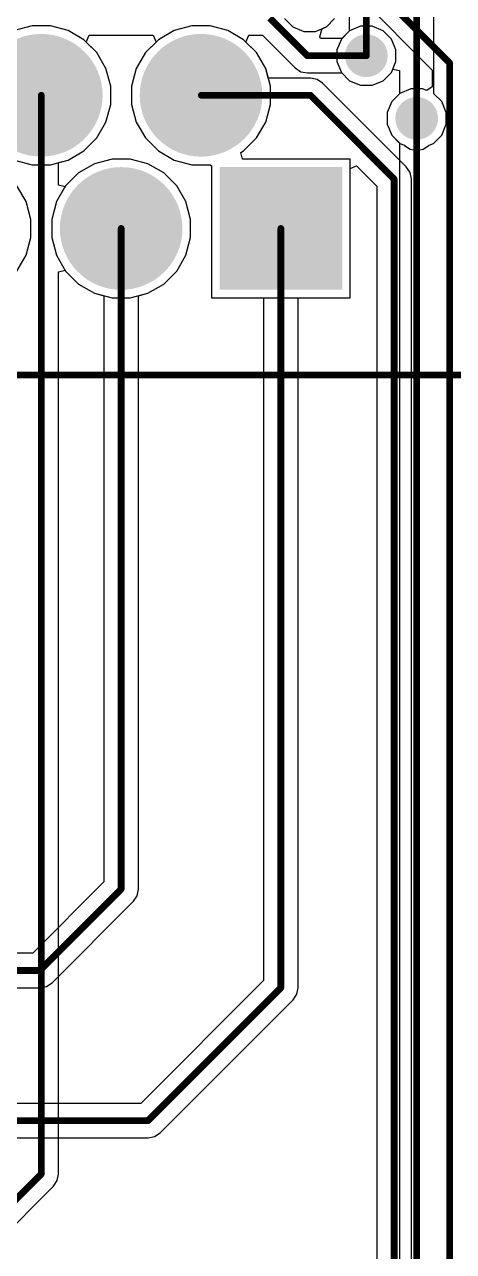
# Model space of a CAD drawing. Header units: millimetres. Extents: x -0.36 to 5.33, y -0.63 to 3.45.
# Drawn here: x 4.537 to 4.854, y 1.965 to 2.871 of the extents above; entities that cross this region are included whole.
import ezdxf

# ---------------------------------------------------------------- set-up
doc = ezdxf.new("R2010")
doc.units = ezdxf.units.MM
doc.header["$MEASUREMENT"] = 0
for name, color, linetype in [('BottomLayer', 5, 'Continuous'), ('BottomSolder', 6, 'Continuous'), ('MultiLayer', 9, 'Continuous'), ('PadHoleLayer', 156, 'Continuous'), ('TopLayer', 1, 'Continuous'), ('TopOverlay', 2, 'Continuous'), ('TopSolder', 216, 'Continuous'), ('ViaHoleLayer', 16, 'Continuous')]:
    doc.layers.add(name, color=color, linetype=linetype)

# ---------------------------------------------------------------- blocks, each defined once
blk = doc.blocks.new('6437288_2_5')
at = {"layer": 'BottomLayer'}
blk.add_hatch(color=5, dxfattribs=at).paths.add_polyline_path([(-0.51378, 0.32677), (-0.4311, 0.32677), (-0.4311, 0.24409), (-0.51378, 0.24409)])
h = blk.add_hatch(color=5, dxfattribs=at)
edge = h.paths.add_edge_path()
edge.add_arc((-0.35433, 0.28543), 0.04134, 0, 360)
h = blk.add_hatch(color=5, dxfattribs=at)
edge = h.paths.add_edge_path()
edge.add_arc((-0.41339, 0.18701), 0.04134, 0, 360)
h = blk.add_hatch(color=5, dxfattribs=at)
edge = h.paths.add_edge_path()
edge.add_arc((-0.29528, 0.18701), 0.04134, 0, 360)
at = {"layer": 'BottomSolder'}
blk.add_hatch(color=6, dxfattribs=at).paths.add_polyline_path([(-0.51778, 0.33077), (-0.4271, 0.33077), (-0.4271, 0.24009), (-0.51778, 0.24009)])
h = blk.add_hatch(color=6, dxfattribs=at)
edge = h.paths.add_edge_path()
edge.add_arc((-0.35433, 0.28543), 0.04534, 0, 360)
h = blk.add_hatch(color=6, dxfattribs=at)
edge = h.paths.add_edge_path()
edge.add_arc((-0.41339, 0.18701), 0.04534, 0, 360)
h = blk.add_hatch(color=6, dxfattribs=at)
edge = h.paths.add_edge_path()
edge.add_arc((-0.29528, 0.18701), 0.04534, 0, 360)
at = {"layer": 'MultiLayer'}
blk.add_hatch(color=9, dxfattribs=at).paths.add_polyline_path([(-0.51378, 0.32677), (-0.4311, 0.32677), (-0.4311, 0.24409), (-0.51378, 0.24409)])
h = blk.add_hatch(color=9, dxfattribs=at)
edge = h.paths.add_edge_path()
edge.add_arc((-0.35433, 0.28543), 0.04134, 0, 360)
h = blk.add_hatch(color=9, dxfattribs=at)
edge = h.paths.add_edge_path()
edge.add_arc((-0.41339, 0.18701), 0.04134, 0, 360)
h = blk.add_hatch(color=9, dxfattribs=at)
edge = h.paths.add_edge_path()
edge.add_arc((-0.29528, 0.18701), 0.04134, 0, 360)
at = {"layer": 'PadHoleLayer'}
h = blk.add_hatch(color=156, dxfattribs=at)
edge = h.paths.add_edge_path()
edge.add_arc((-0.47244, 0.28543), 0.02559, 0, 360)
h = blk.add_hatch(color=156, dxfattribs=at)
edge = h.paths.add_edge_path()
edge.add_arc((-0.35433, 0.28543), 0.02559, 0, 360)
h = blk.add_hatch(color=156, dxfattribs=at)
edge = h.paths.add_edge_path()
edge.add_arc((-0.41339, 0.18701), 0.02559, 0, 360)
h = blk.add_hatch(color=156, dxfattribs=at)
edge = h.paths.add_edge_path()
edge.add_arc((-0.29528, 0.18701), 0.02559, 0, 360)
at = {"layer": 'TopLayer'}
blk.add_hatch(color=1, dxfattribs=at).paths.add_polyline_path([(-0.51378, 0.32677), (-0.4311, 0.32677), (-0.4311, 0.24409), (-0.51378, 0.24409)])
h = blk.add_hatch(color=1, dxfattribs=at)
edge = h.paths.add_edge_path()
edge.add_arc((-0.35433, 0.28543), 0.04134, 0, 360)
h = blk.add_hatch(color=1, dxfattribs=at)
edge = h.paths.add_edge_path()
edge.add_arc((-0.41339, 0.18701), 0.04134, 0, 360)
h = blk.add_hatch(color=1, dxfattribs=at)
edge = h.paths.add_edge_path()
edge.add_arc((-0.29528, 0.18701), 0.04134, 0, 360)
at = {"layer": 'TopSolder'}
blk.add_hatch(color=216, dxfattribs=at).paths.add_polyline_path([(-0.51778, 0.33077), (-0.4271, 0.33077), (-0.4271, 0.24009), (-0.51778, 0.24009)])
h = blk.add_hatch(color=216, dxfattribs=at)
edge = h.paths.add_edge_path()
edge.add_arc((-0.35433, 0.28543), 0.04534, 0, 360)
h = blk.add_hatch(color=216, dxfattribs=at)
edge = h.paths.add_edge_path()
edge.add_arc((-0.41339, 0.18701), 0.04534, 0, 360)
h = blk.add_hatch(color=216, dxfattribs=at)
edge = h.paths.add_edge_path()
edge.add_arc((-0.29528, 0.18701), 0.04534, 0, 360)
at = {"layer": 'TopOverlay', "const_width": 0.005}
blk.add_lwpolyline([(0.75787, 0.3937), (-0.75787, 0.3937)], dxfattribs=at)

msp = doc.modelspace()

# ---------------------------------------------------------------- hatches: boundary and pattern name
at = {"layer": 'BottomLayer'}
h = msp.add_hatch(color=5, dxfattribs=at)
edge = h.paths.add_edge_path()
edge.add_arc((4.78961, 2.84813), 0.01181, 0, 360)
h = msp.add_hatch(color=5, dxfattribs=at)
edge = h.paths.add_edge_path()
edge.add_arc((4.82685, 2.80184), 0.01181, 0, 360)
at = {"layer": 'BottomSolder'}
h = msp.add_hatch(color=6, dxfattribs=at)
edge = h.paths.add_edge_path()
edge.add_arc((4.78961, 2.84813), 0.01581, 0, 360)
h = msp.add_hatch(color=6, dxfattribs=at)
edge = h.paths.add_edge_path()
edge.add_arc((4.82685, 2.80184), 0.01581, 0, 360)
at = {"layer": 'TopLayer'}
h = msp.add_hatch(color=1, dxfattribs=at)
edge = h.paths.add_edge_path()
edge.add_arc((4.78961, 2.84813), 0.01181, 0, 360)
h = msp.add_hatch(color=1, dxfattribs=at)
edge = h.paths.add_edge_path()
edge.add_arc((4.82685, 2.80184), 0.01181, 0, 360)
at = {"layer": 'TopSolder'}
h = msp.add_hatch(color=216, dxfattribs=at)
edge = h.paths.add_edge_path()
edge.add_arc((4.78961, 2.84813), 0.01581, 0, 360)
h = msp.add_hatch(color=216, dxfattribs=at)
edge = h.paths.add_edge_path()
edge.add_arc((4.82685, 2.80184), 0.01581, 0, 360)
at = {"layer": 'ViaHoleLayer'}
h = msp.add_hatch(color=16, dxfattribs=at)
edge = h.paths.add_edge_path()
edge.add_arc((4.78961, 2.84813), 0.00591, 0, 360)
h = msp.add_hatch(color=16, dxfattribs=at)
edge = h.paths.add_edge_path()
edge.add_arc((4.82685, 2.80184), 0.00591, 0, 360)

# ---------------------------------------------------------------- linework, layer by layer
at = {"layer": 'BottomLayer'}
for p, q in [((4.77686, 2.97758), (4.77686, 2.86623)), ((4.83959, 2.81994), (4.83959, 2.97025)), ((4.7292, 2.87558), (4.73534, 2.86945)), ((4.76005, 2.86945), (4.76618, 2.87558)), ((4.54249, 2.87024), (4.52943, 2.86674)), ((4.556, 2.87024), (4.54249, 2.87024)), ((4.56906, 2.86674), (4.556, 2.87024)), ((4.58077, 2.85998), (4.56906, 2.86674)), ((4.64754, 2.86674), (4.63583, 2.85998)), ((4.6606, 2.87024), (4.64754, 2.86674)), ((4.67411, 2.87024), (4.6606, 2.87024)), ((4.68717, 2.86674), (4.67411, 2.87024)), ((4.69888, 2.85998), (4.68717, 2.86674)), ((4.73534, 2.86945), (4.74335, 2.86613)), ((4.74335, 2.86613), (4.75203, 2.86613)), ((4.75203, 2.86613), (4.76005, 2.86945)), ((4.77686, 2.86623), (4.77112, 2.86048)), ((4.59033, 2.85042), (4.58077, 2.85998)), ((4.63583, 2.85998), (4.62627, 2.85042)), ((4.70844, 2.85042), (4.69888, 2.85998)), ((4.77112, 2.86048), (4.7678, 2.85247)), ((4.59708, 2.83871), (4.59033, 2.85042)), ((4.62627, 2.85042), (4.61951, 2.83871)), ((4.71519, 2.83871), (4.70844, 2.85042)), ((4.7678, 2.85247), (4.7678, 2.84379)), ((4.60058, 2.82566), (4.59708, 2.83871)), ((4.61951, 2.83871), (4.61602, 2.82566)), ((4.71709, 2.83164), (4.71519, 2.83871)), ((4.7678, 2.84379), (4.77112, 2.83577)), ((4.8081, 2.83577), (4.8091, 2.8382)), ((4.8091, 2.8382), (4.8141, 2.8372)), ((4.74827, 2.83164), (4.71709, 2.83164)), ((4.75315, 2.83067), (4.74827, 2.83164)), ((4.75728, 2.82791), (4.75315, 2.83067)), ((4.77112, 2.83577), (4.77725, 2.82964)), ((4.77725, 2.82964), (4.78527, 2.82632)), ((4.79395, 2.82632), (4.80196, 2.82964)), ((4.80196, 2.82964), (4.8081, 2.83577)), ((4.8141, 2.8372), (4.8141, 2.81994)), ((4.60058, 2.81214), (4.60058, 2.82566)), ((4.61602, 2.82566), (4.61602, 2.81214)), ((4.81917, 2.76602), (4.75728, 2.82791)), ((4.78527, 2.82632), (4.79395, 2.82632)), ((4.8141, 2.81994), (4.80836, 2.8142)), ((4.84534, 2.8142), (4.83959, 2.81994)), ((4.59708, 2.79908), (4.60058, 2.81214)), ((4.61602, 2.81214), (4.61951, 2.79908)), ((4.80836, 2.8142), (4.80504, 2.80618)), ((4.84866, 2.80618), (4.84534, 2.8142)), ((4.80504, 2.80618), (4.80504, 2.7975)), ((4.84866, 2.7975), (4.84866, 2.80618)), ((4.59033, 2.78737), (4.59708, 2.79908)), ((4.61951, 2.79908), (4.62627, 2.78737)), ((4.80504, 2.7975), (4.80836, 2.78949)), ((4.84534, 2.78949), (4.84866, 2.7975)), ((4.58077, 2.77782), (4.59033, 2.78737)), ((4.62627, 2.78737), (4.63583, 2.77782)), ((4.80836, 2.78949), (4.81449, 2.78335)), ((4.8392, 2.78335), (4.84534, 2.78949)), ((4.56906, 2.77106), (4.58077, 2.77782)), ((4.63583, 2.77782), (4.64754, 2.77106)), ((4.81449, 2.78335), (4.81771, 2.78202)), ((4.81771, 2.78202), (4.81783, 2.78183)), ((4.81783, 2.78183), (4.82197, 2.77907)), ((4.82197, 2.77907), (4.82685, 2.7781)), ((4.82685, 2.7781), (4.83172, 2.77907)), ((4.83172, 2.77907), (4.83586, 2.78183)), ((4.83586, 2.78183), (4.83598, 2.78202)), ((4.83598, 2.78202), (4.8392, 2.78335)), ((4.52943, 2.77106), (4.54249, 2.76756)), ((4.54249, 2.76756), (4.556, 2.76756)), ((4.556, 2.76756), (4.56906, 2.77106)), ((4.58848, 2.76831), (4.57678, 2.76155)), ((4.60154, 2.77181), (4.58848, 2.76831)), ((4.61506, 2.77181), (4.60154, 2.77181)), ((4.62812, 2.76831), (4.61506, 2.77181)), ((4.63982, 2.76155), (4.62812, 2.76831)), ((4.64754, 2.77106), (4.6606, 2.76756)), ((4.6606, 2.76756), (4.67411, 2.76756)), ((4.67411, 2.76756), (4.67507, 2.76682)), ((4.67507, 2.76682), (4.67507, 2.66913)), ((4.77775, 2.76486), (4.78237, 2.76677)), ((4.78237, 2.76677), (4.79741, 2.75173)), ((4.82193, 2.76189), (4.81917, 2.76602)), ((4.57678, 2.76155), (4.56722, 2.75199)), ((4.64938, 2.75199), (4.63982, 2.76155)), ((4.77775, 2.66913), (4.77775, 2.76486)), ((4.8229, 2.75701), (4.82193, 2.76189)), ((4.8229, 0.53716), (4.8229, 2.75701)), ((4.53803, 2.74029), (4.53127, 2.75199)), ((4.56722, 2.75199), (4.56046, 2.74029)), ((4.65614, 2.74029), (4.64938, 2.75199)), ((4.79741, 2.75173), (4.79741, 0.54244)), ((4.54153, 2.72723), (4.53803, 2.74029)), ((4.56046, 2.74029), (4.55696, 2.72723)), ((4.65964, 2.72723), (4.65614, 2.74029)), ((4.54153, 2.71371), (4.54153, 2.72723)), ((4.55696, 2.72723), (4.55696, 2.71371)), ((4.65964, 2.71371), (4.65964, 2.72723)), ((4.53803, 2.70066), (4.54153, 2.71371)), ((4.55696, 2.71371), (4.56046, 2.70066)), ((4.65614, 2.70066), (4.65964, 2.71371)), ((4.53127, 2.68895), (4.53803, 2.70066)), ((4.56046, 2.70066), (4.56722, 2.68895)), ((4.64938, 2.68895), (4.65614, 2.70066)), ((4.56722, 2.68895), (4.57678, 2.67939)), ((4.63982, 2.67939), (4.64938, 2.68895)), ((4.57678, 2.67939), (4.58848, 2.67263)), ((4.62812, 2.67263), (4.63982, 2.67939)), ((4.58848, 2.67263), (4.59555, 2.67074)), ((4.59555, 2.67074), (4.59555, 2.23758)), ((4.62104, 2.67074), (4.62812, 2.67263)), ((4.62104, 2.2323), (4.62104, 2.67074)), ((4.67507, 2.66913), (4.71366, 2.66913)), ((4.71366, 2.66913), (4.71366, 2.16469)), ((4.73915, 2.15941), (4.73915, 2.66913)), ((4.73915, 2.66913), (4.77775, 2.66913)), ((4.59555, 2.23758), (4.54287, 2.18489)), ((4.62007, 2.22742), (4.62104, 2.2323)), ((4.55716, 2.16314), (4.61731, 2.22329)), ((4.61731, 2.22329), (4.62007, 2.22742)), ((4.54287, 2.18489), (4.30626, 2.18489)), ((4.30626, 2.1594), (4.54815, 2.1594)), ((4.54815, 2.1594), (4.55303, 2.16037)), ((4.55303, 2.16037), (4.55716, 2.16314)), ((4.71366, 2.16469), (4.62287, 2.07389)), ((4.73818, 2.15453), (4.73915, 2.15941)), ((4.63716, 2.05214), (4.73542, 2.1504)), ((4.73542, 2.1504), (4.73818, 2.15453)), ((4.62287, 2.07389), (4.23526, 2.07389)), ((4.62815, 2.0484), (4.63303, 2.04937)), ((4.63303, 2.04937), (4.63716, 2.05214)), ((4.23526, 2.0484), (4.62815, 2.0484))]:
    msp.add_line(p, q, dxfattribs=at)
at = {"layer": 'BottomLayer', "const_width": 0.005}
for points in [[(4.78961, 2.84813), (4.78961, 2.99461)], [(4.82685, 2.80184), (4.82685, 2.98835)], [(4.66758, 2.8189), (4.74827, 2.8189)], [(4.74827, 2.8189), (4.81016, 2.75701)], [(4.82685, 2.79084), (4.82685, 2.80184)], [(4.81016, 0.53716), (4.81016, 2.75701)], [(4.6083, 2.2323), (4.6083, 2.72047)], [(4.72641, 2.15941), (4.72641, 2.72047)], [(4.54815, 2.17215), (4.6083, 2.2323)], [(4.28816, 2.17215), (4.54815, 2.17215)], [(4.62815, 2.06115), (4.72641, 2.15941)], [(4.21716, 2.06115), (4.62815, 2.06115)]]:
    msp.add_lwpolyline(points, dxfattribs=at)
at = {"layer": 'BottomLayer', "const_width": 0.0025}
for points in [[(4.78836, 2.84813, 1), (4.79086, 2.84813, 1)], [(4.66633, 2.8189, 1), (4.66883, 2.8189, 1)], [(4.74702, 2.8189, 1), (4.74952, 2.8189, 1)], [(4.74702, 2.8189, 1), (4.74952, 2.8189, 1)], [(4.8256, 2.80184, 1), (4.8281, 2.80184, 1)], [(4.8256, 2.80184, 1), (4.8281, 2.80184, 1)], [(4.8256, 2.79084, 1), (4.8281, 2.79084, 1)], [(4.80891, 2.75701, 1), (4.81141, 2.75701, 1)], [(4.80891, 2.75701, 1), (4.81141, 2.75701, 1)], [(4.60705, 2.72047, 1), (4.60955, 2.72047, 1)], [(4.72516, 2.72047, 1), (4.72766, 2.72047, 1)], [(4.60705, 2.2323, 1), (4.60955, 2.2323, 1)], [(4.60705, 2.2323, 1), (4.60955, 2.2323, 1)], [(4.5469, 2.17215, 1), (4.5494, 2.17215, 1)], [(4.5469, 2.17215, 1), (4.5494, 2.17215, 1)], [(4.72516, 2.15941, 1), (4.72766, 2.15941, 1)], [(4.72516, 2.15941, 1), (4.72766, 2.15941, 1)], [(4.6269, 2.06115, 1), (4.6294, 2.06115, 1)], [(4.6269, 2.06115, 1), (4.6294, 2.06115, 1)]]:
    msp.add_lwpolyline(points, format="xyb", close=True, dxfattribs=at)
at = {"layer": 'TopLayer'}
for p, q in [((4.72082, 2.95516), (4.83841, 2.83756)), ((4.76005, 2.86945), (4.76618, 2.87558)), ((4.7551, 2.86199), (4.75701, 2.86819)), ((4.75701, 2.86819), (4.76005, 2.86945)), ((4.77725, 2.86662), (4.77151, 2.86087)), ((4.78527, 2.86994), (4.77725, 2.86662)), ((4.79395, 2.86994), (4.78527, 2.86994)), ((4.80196, 2.86662), (4.79395, 2.86994)), ((4.8081, 2.86048), (4.80196, 2.86662)), ((4.58249, 2.85826), (4.58456, 2.86326)), ((4.59033, 2.85042), (4.58249, 2.85826)), ((4.58456, 2.86326), (4.63204, 2.86326)), ((4.63411, 2.85826), (4.62627, 2.85042)), ((4.63204, 2.86326), (4.63411, 2.85826)), ((4.7006, 2.85826), (4.70267, 2.86326)), ((4.70844, 2.85042), (4.7006, 2.85826)), ((4.70267, 2.86326), (4.71287, 2.86326)), ((4.71287, 2.86326), (4.73701, 2.83912)), ((4.75583, 2.86087), (4.7551, 2.86199)), ((4.77151, 2.86087), (4.75583, 2.86087)), ((4.81142, 2.85247), (4.8081, 2.86048)), ((4.59708, 2.83871), (4.59033, 2.85042)), ((4.62627, 2.85042), (4.61951, 2.83871)), ((4.71519, 2.83871), (4.70844, 2.85042)), ((4.81142, 2.84379), (4.81142, 2.85247)), ((4.60058, 2.82566), (4.59708, 2.83871)), ((4.61951, 2.83871), (4.61602, 2.82566)), ((4.71869, 2.82566), (4.71519, 2.83871)), ((4.73701, 2.83912), (4.74114, 2.83635)), ((4.8081, 2.83577), (4.81142, 2.84379)), ((4.74114, 2.83635), (4.74602, 2.83538)), ((4.74602, 2.83538), (4.77151, 2.83538)), ((4.77151, 2.83538), (4.77725, 2.82964)), ((4.77725, 2.82964), (4.78527, 2.82632)), ((4.79395, 2.82632), (4.80196, 2.82964)), ((4.80196, 2.82964), (4.8081, 2.83577)), ((4.83841, 2.83756), (4.83841, 2.82516)), ((4.60058, 2.81214), (4.60058, 2.82566)), ((4.61602, 2.82566), (4.61602, 2.81214)), ((4.71869, 2.81214), (4.71869, 2.82566)), ((4.78527, 2.82632), (4.79395, 2.82632)), ((4.81449, 2.82033), (4.80836, 2.8142)), ((4.82251, 2.82365), (4.81449, 2.82033)), ((4.83118, 2.82365), (4.82251, 2.82365)), ((4.83426, 2.82238), (4.83118, 2.82365)), ((4.83841, 2.82516), (4.83426, 2.82238)), ((4.59708, 2.79908), (4.60058, 2.81214)), ((4.61602, 2.81214), (4.61951, 2.79908)), ((4.71519, 2.79908), (4.71869, 2.81214)), ((4.80836, 2.8142), (4.80504, 2.80618)), ((4.80504, 2.80618), (4.80504, 2.7975)), ((4.59033, 2.78737), (4.59708, 2.79908)), ((4.61951, 2.79908), (4.62627, 2.78737)), ((4.70844, 2.78737), (4.71519, 2.79908)), ((4.80504, 2.7975), (4.80836, 2.78949)), ((4.58077, 2.77782), (4.59033, 2.78737)), ((4.62627, 2.78737), (4.63583, 2.77782)), ((4.69888, 2.77782), (4.70844, 2.78737)), ((4.80836, 2.78949), (4.8141, 2.78374)), ((4.8141, 2.78374), (4.8141, 1.53113)), ((4.56906, 2.77106), (4.58077, 2.77782)), ((4.63583, 2.77782), (4.64754, 2.77106)), ((4.69684, 2.77664), (4.69888, 2.77782)), ((4.69813, 2.77181), (4.69684, 2.77664)), ((4.56199, 2.76916), (4.56906, 2.77106)), ((4.56199, 2.7526), (4.56199, 2.76916)), ((4.58848, 2.76831), (4.57678, 2.76155)), ((4.60154, 2.77181), (4.58848, 2.76831)), ((4.61506, 2.77181), (4.60154, 2.77181)), ((4.62812, 2.76831), (4.61506, 2.77181)), ((4.63982, 2.76155), (4.62812, 2.76831)), ((4.64754, 2.77106), (4.6606, 2.76756)), ((4.6606, 2.76756), (4.67411, 2.76756)), ((4.67411, 2.76756), (4.67507, 2.76682)), ((4.67507, 2.76682), (4.67507, 2.66913)), ((4.77775, 2.77181), (4.69813, 2.77181)), ((4.77775, 2.66913), (4.77775, 2.77181)), ((4.57678, 2.76155), (4.56722, 2.75199)), ((4.64938, 2.75199), (4.63982, 2.76155)), ((4.56682, 2.7513), (4.56199, 2.7526)), ((4.56722, 2.75199), (4.56682, 2.7513)), ((4.65614, 2.74029), (4.64938, 2.75199)), ((4.65964, 2.72723), (4.65614, 2.74029)), ((4.65964, 2.71371), (4.65964, 2.72723)), ((4.65614, 2.70066), (4.65964, 2.71371)), ((4.64938, 2.68895), (4.65614, 2.70066)), ((4.56199, 2.68835), (4.56682, 2.68964)), ((4.56199, 2.02173), (4.56199, 2.68835)), ((4.56682, 2.68964), (4.56722, 2.68895)), ((4.56722, 2.68895), (4.57678, 2.67939)), ((4.63982, 2.67939), (4.64938, 2.68895)), ((4.57678, 2.67939), (4.58848, 2.67263)), ((4.62812, 2.67263), (4.63982, 2.67939)), ((4.58848, 2.67263), (4.60154, 2.66913)), ((4.60154, 2.66913), (4.61506, 2.66913)), ((4.61506, 2.66913), (4.62812, 2.67263)), ((4.67507, 2.66913), (4.77775, 2.66913)), ((4.55826, 2.01272), (4.56102, 2.01686)), ((4.56102, 2.01686), (4.56199, 2.02173)), ((4.4709, 1.92537), (4.55826, 2.01272))]:
    msp.add_line(p, q, dxfattribs=at)
at = {"layer": 'TopLayer', "const_width": 0.005}
for points in [[(4.7051, 2.9889), (4.85116, 2.84284)], [(4.71815, 2.876), (4.74602, 2.84813)], [(4.74602, 2.84813), (4.78961, 2.84813)], [(4.85116, 1.52016), (4.85116, 2.84284)], [(4.54924, 2.02173), (4.54924, 2.8189)], [(4.82685, 1.52585), (4.82685, 2.80184)], [(4.45816, 1.93065), (4.54924, 2.02173)]]:
    msp.add_lwpolyline(points, dxfattribs=at)
at = {"layer": 'TopLayer', "const_width": 0.0025}
for points in [[(4.74477, 2.84813, 1), (4.74727, 2.84813, 1)], [(4.74477, 2.84813, 1), (4.74727, 2.84813, 1)], [(4.78836, 2.84813, 1), (4.79086, 2.84813, 1)], [(4.84991, 2.84284, 1), (4.85241, 2.84284, 1)], [(4.84991, 2.84284, 1), (4.85241, 2.84284, 1)], [(4.54799, 2.8189, 1), (4.55049, 2.8189, 1)], [(4.8256, 2.80184, 1), (4.8281, 2.80184, 1)], [(4.54799, 2.02173, 1), (4.55049, 2.02173, 1)], [(4.54799, 2.02173, 1), (4.55049, 2.02173, 1)]]:
    msp.add_lwpolyline(points, format="xyb", close=True, dxfattribs=at)

# ---------------------------------------------------------------- block references
at = {"rotation": 180}
msp.add_blockref('6437288_2_5', (4.25397, 3.00591), dxfattribs=at)

doc.saveas('drawing.dxf')
